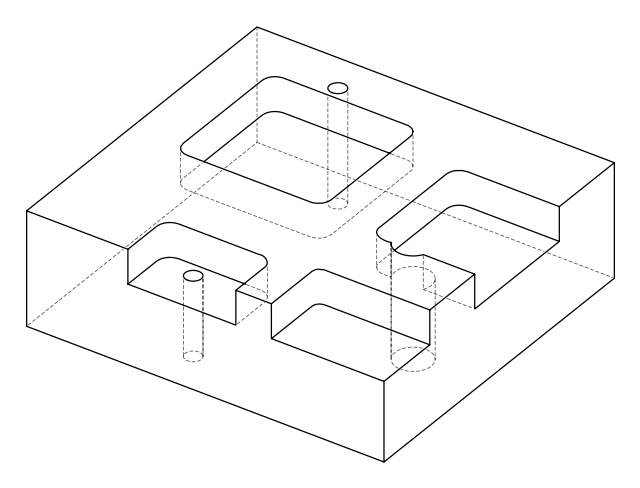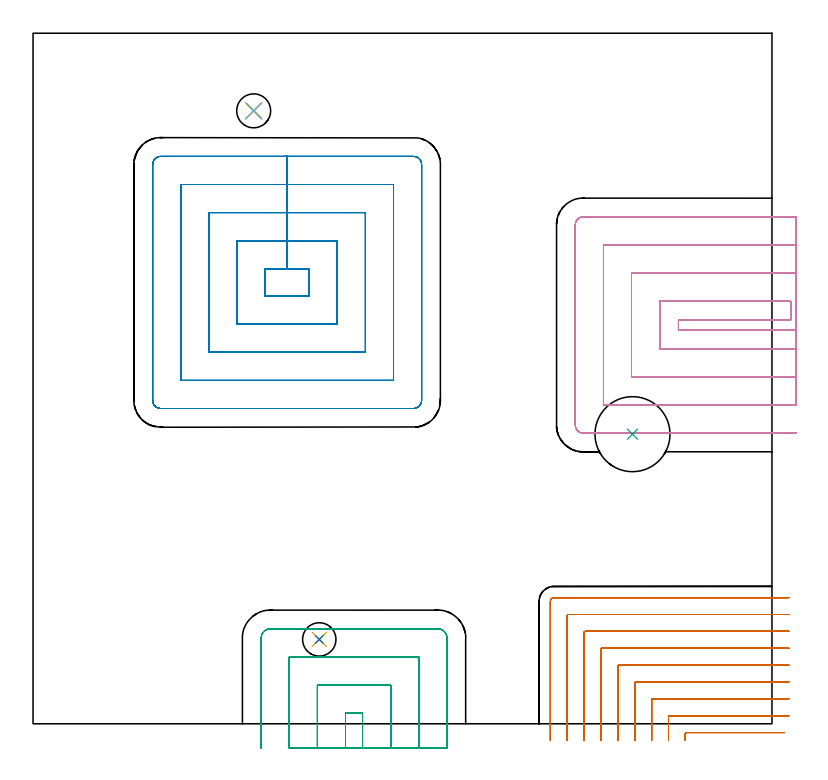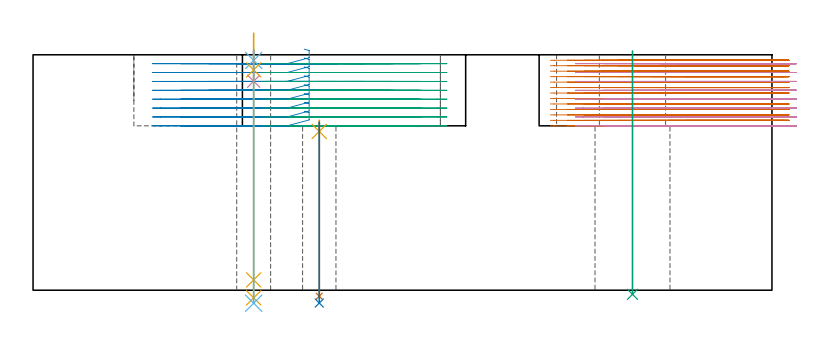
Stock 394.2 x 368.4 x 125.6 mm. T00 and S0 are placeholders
(PLAN: 12 operations, 8 tool changes, 104 min)
(1 MILL_CORNER_NOTCH_RECTANGULAR | CORNER_NOTCH_RECTANGULAR | NXT0201_011 | Follow Part, ap 3, ae 75% | 33.92 min | 344534 mm3)
(2 MILL_RECTANGULAR_POCKET | POCKET_RECTANGULAR_STRAIGHT | UGT0201_094 | Follow Part, ap 5, ae 75% | 27.15 min | 950818 mm3)
(3 MILL_SLOT | SLOT_PARTIAL_RECTANGULAR | UGT0201_094 | Follow Part, ap 5, ae 75% | 14.28 min | 269971 mm3)
(4 MILL_SLOT_1 | SLOT_PARTIAL_RECTANGULAR_1 | UGT0201_094 | Follow Part, ap 5, ae 75% | 25.99 min | 586036 mm3)
(5 SPOT_DRILL | STEP1HOLE | NXT0321_9005460120000 | 0.06 min | 163 mm3)
(6 SPOT_DRILL_1 | STEP1HOLE_2 | NXT0321_9005460120000 | 0.05 min | 200 mm3)
(7 DRILL_THROUGH_HOLE_INTO_CENTER | STEP1HOLE | NXT0301_065 | 0.38 min | 5878 mm3)
(8 DRILL_TO_ENLARGE_THROUGH_HOLE | STEP1HOLE | UGT0301_248 | 0.4 min | 15730 mm3)
(9 INDEXABLE_INSERT_DRILL_THROUGH_HOLE_FROM_SOLID | STEP1HOLE_1 | NXT0302_035 | 0.52 min | 120241 mm3)
(10 DRILL_BLIND_HOLE_INTO_CENTER | STEP1HOLE_2 | NXT0301_065 | 0.07 min | 786 mm3)
(11 GUN_DRILL_THROUGH_HOLE | STEP1HOLE_2 | UGT0307_008 | 0.68 min | 10943 mm3)
(12 DRILL_TO_ENLARGE_THROUGH_HOLE_1 | STEP1HOLE_2 | UGT0301_250 | 0.54 min | 20362 mm3)
(TOOL NXT0201_011 | ENDMILL 12mm [2P460-1200-NA 1630] | D12 FL38 Z6)
(TOOL UGT0201_094 | End mill 20 mm | D20 FL38 Z4)
(TOOL NXT0321_9005460120000 | NC Spot Drill, 142deg, 12mm, Carbide, Uncoated | D12 PA142 FL30 Z2)
(TOOL NXT0301_065 | Carbide Drill 9.4mm [860.1-0940-075A1-MM 2214] | D9.4 PA140 FL98 Z2)
(TOOL UGT0301_248 | Twist Drill 17.8 mm | D17.8 PA118 FL130 Z2)
(TOOL NXT0302_035 | Index. Insert Drill 40mm [880-D4000L40-05] | D40 PA176 FL200 Z2)
(TOOL UGT0307_008 | Gun Drill 11 mm | D11 PA130 FL24 Z1)
(TOOL UGT0301_250 | Twist Drill 18.1 mm | D18.1 PA118 FL135 Z2)
(OP 1 MILL_CORNER_NOTCH_RECTANGULAR)
G17 G21 G94 G90
T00 M6
G54
G17 G0 G90 X400.93 Y-4.7 S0 M3
G43 Z135.6 H1
Z122.685
G94 G1 X397.93 F250.
X348.594 F500.
G3 X348. Y-5.294 R0.6
G1 Y-6.
Y-9. F250.
G0 Z135.6
X403.2 Y4.3
Z122.685
G1 X400.2
X339.595 F500.
G3 X339. Y3.705 R0.6
G1 Y-6.
Y-9. F250.
G0 Z135.6
X403.2 Y13.3
Z122.685
G1 X400.2
X330.595 F500.
G3 X330. Y12.705 R0.6
G1 Y-6.
Y-9. F250.
G0 Z135.6
X403.2 Y22.3
Z122.685
G1 X400.2
X321.595 F500.
G3 X321. Y21.705 R0.6
G1 Y-6.
Y-9. F250.
G0 Z135.6
X403.2 Y31.3
Z122.685
G1 X400.2
X312.596 F500.
G3 X312. Y30.704 R0.6
G1 Y-6.
Y-9. F250.
G0 Z135.6
X403.2 Y40.3
Z122.685
G1 X400.2
X303.596 F500.
G3 X303. Y39.704 R0.6
G1 Y-6.
Y-9. F250.
G0 Z135.6
X403.2 Y49.3
Z122.685
G1 X400.2
X294.596 F500.
G3 X294. Y48.704 R0.6
G1 Y-6.
Y-9. F250.
G0 Z135.6
X403.2 Y58.3
Z122.685
G1 X400.2
X285.596 F500.
G3 X285. Y57.704 R0.6
G1 Y-6.
Y-9. F250.
G0 Z135.6
X403.2 Y67.3
Z122.685
G1 X400.2
X278. F500.
G3 X276. Y65.3 R2.
G1 Y-6.
Y-9. F250.
G0 Z135.6
X400.93 Y-4.7
Z119.769
G1 X397.93
X348.594 F500.
G3 X348. Y-5.294 R0.6
G1 Y-6.
Y-9. F250.
G0 Z135.6
X403.2 Y4.3
Z119.769
G1 X400.2
X339.595 F500.
G3 X339. Y3.705 R0.6
G1 Y-6.
Y-9. F250.
G0 Z135.6
X403.2 Y13.3
Z119.769
G1 X400.2
X330.595 F500.
G3 X330. Y12.705 R0.6
G1 Y-6.
Y-9. F250.
G0 Z135.6
X403.2 Y22.3
Z119.769
G1 X400.2
X321.595 F500.
G3 X321. Y21.705 R0.6
G1 Y-6.
Y-9. F250.
G0 Z135.6
X403.2 Y31.3
Z119.769
G1 X400.2
X312.596 F500.
G3 X312. Y30.704 R0.6
G1 Y-6.
Y-9. F250.
G0 Z135.6
X403.2 Y40.3
Z119.769
G1 X400.2
X303.596 F500.
G3 X303. Y39.704 R0.6
G1 Y-6.
Y-9. F250.
G0 Z135.6
X403.2 Y49.3
Z119.769
G1 X400.2
X294.596 F500.
G3 X294. Y48.704 R0.6
G1 Y-6.
Y-9. F250.
G0 Z135.6
X403.2 Y58.3
Z119.769
G1 X400.2
X285.596 F500.
G3 X285. Y57.704 R0.6
G1 Y-6.
Y-9. F250.
G0 Z135.6
X403.2 Y67.3
Z119.769
G1 X400.2
X278. F500.
G3 X276. Y65.3 R2.
G1 Y-6.
Y-9. F250.
G0 Z135.6
X400.93 Y-4.7
Z116.854
G1 X397.93
X348.594 F500.
G3 X348. Y-5.294 R0.6
G1 Y-6.
Y-9. F250.
G0 Z135.6
X403.2 Y4.3
Z116.854
G1 X400.2
X339.595 F500.
G3 X339. Y3.705 R0.6
G1 Y-6.
Y-9. F250.
G0 Z135.6
X403.2 Y13.3
Z116.854
G1 X400.2
X330.595 F500.
G3 X330. Y12.705 R0.6
G1 Y-6.
Y-9. F250.
G0 Z135.6
X403.2 Y22.3
Z116.854
G1 X400.2
X321.595 F500.
G3 X321. Y21.705 R0.6
G1 Y-6.
Y-9. F250.
G0 Z135.6
X403.2 Y31.3
Z116.854
G1 X400.2
X312.596 F500.
G3 X312. Y30.704 R0.6
G1 Y-6.
Y-9. F250.
G0 Z135.6
X403.2 Y40.3
Z116.854
G1 X400.2
X303.596 F500.
G3 X303. Y39.704 R0.6
G1 Y-6.
Y-9. F250.
G0 Z135.6
X403.2 Y49.3
Z116.854
G1 X400.2
X294.596 F500.
G3 X294. Y48.704 R0.6
G1 Y-6.
Y-9. F250.
G0 Z135.6
X403.2 Y58.3
Z116.854
G1 X400.2
X285.596 F500.
G3 X285. Y57.704 R0.6
G1 Y-6.
Y-9. F250.
G0 Z135.6
X403.2 Y67.3
Z116.854
G1 X400.2
X278. F500.
G3 X276. Y65.3 R2.
G1 Y-6.
Y-9. F250.
G0 Z135.6
X400.93 Y-4.7
Z113.938
G1 X397.93
X348.594 F500.
G3 X348. Y-5.294 R0.6
G1 Y-6.
Y-9. F250.
G0 Z135.6
X403.2 Y4.3
Z113.938
G1 X400.2
X339.595 F500.
G3 X339. Y3.705 R0.6
G1 Y-6.
Y-9. F250.
G0 Z135.6
X403.2 Y13.3
Z113.938
G1 X400.2
X330.595 F500.
G3 X330. Y12.705 R0.6
G1 Y-6.
Y-9. F250.
G0 Z135.6
X403.2 Y22.3
Z113.938
G1 X400.2
X321.595 F500.
G3 X321. Y21.705 R0.6
G1 Y-6.
Y-9. F250.
G0 Z135.6
X403.2 Y31.3
Z113.938
G1 X400.2
X312.596 F500.
G3 X312. Y30.704 R0.6
G1 Y-6.
Y-9. F250.
G0 Z135.6
X403.2 Y40.3
Z113.938
G1 X400.2
X303.596 F500.
G3 X303. Y39.704 R0.6
G1 Y-6.
Y-9. F250.
G0 Z135.6
X403.2 Y49.3
Z113.938
G1 X400.2
X294.596 F500.
G3 X294. Y48.704 R0.6
G1 Y-6.
Y-9. F250.
G0 Z135.6
X403.2 Y58.3
Z113.938
G1 X400.2
X285.596 F500.
G3 X285. Y57.704 R0.6
G1 Y-6.
Y-9. F250.
G0 Z135.6
X403.2 Y67.3
Z113.938
G1 X400.2
X278. F500.
G3 X276. Y65.3 R2.
G1 Y-6.
Y-9. F250.
G0 Z135.6
X400.93 Y-4.7
Z111.023
G1 X397.93
X348.594 F500.
G3 X348. Y-5.294 R0.6
G1 Y-6.
Y-9. F250.
G0 Z135.6
X403.2 Y4.3
Z111.023
G1 X400.2
X339.595 F500.
G3 X339. Y3.705 R0.6
G1 Y-6.
Y-9. F250.
G0 Z135.6
X403.2 Y13.3
Z111.023
G1 X400.2
X330.595 F500.
G3 X330. Y12.705 R0.6
G1 Y-6.
Y-9. F250.
G0 Z135.6
X403.2 Y22.3
Z111.023
G1 X400.2
X321.595 F500.
G3 X321. Y21.705 R0.6
G1 Y-6.
Y-9. F250.
G0 Z135.6
X403.2 Y31.3
Z111.023
G1 X400.2
X312.596 F500.
G3 X312. Y30.704 R0.6
G1 Y-6.
Y-9. F250.
G0 Z135.6
X403.2 Y40.3
Z111.023
G1 X400.2
X303.596 F500.
G3 X303. Y39.704 R0.6
G1 Y-6.
Y-9. F250.
G0 Z135.6
X403.2 Y49.3
Z111.023
G1 X400.2
X294.596 F500.
G3 X294. Y48.704 R0.6
G1 Y-6.
Y-9. F250.
G0 Z135.6
X403.2 Y58.3
Z111.023
G1 X400.2
X285.596 F500.
G3 X285. Y57.704 R0.6
G1 Y-6.
Y-9. F250.
G0 Z135.6
X403.2 Y67.3
Z111.023
G1 X400.2
X278. F500.
G3 X276. Y65.3 R2.
G1 Y-6.
Y-9. F250.
G0 Z135.6
X400.93 Y-4.7
Z108.108
G1 X397.93
X348.594 F500.
G3 X348. Y-5.294 R0.6
G1 Y-6.
Y-9. F250.
G0 Z135.6
X403.2 Y4.3
Z108.108
G1 X400.2
X339.595 F500.
G3 X339. Y3.705 R0.6
G1 Y-6.
Y-9. F250.
G0 Z135.6
X403.2 Y13.3
Z108.108
G1 X400.2
X330.595 F500.
G3 X330. Y12.705 R0.6
G1 Y-6.
Y-9. F250.
G0 Z135.6
X403.2 Y22.3
Z108.108
G1 X400.2
X321.595 F500.
G3 X321. Y21.705 R0.6
G1 Y-6.
Y-9. F250.
G0 Z135.6
X403.2 Y31.3
Z108.108
G1 X400.2
X312.596 F500.
G3 X312. Y30.704 R0.6
G1 Y-6.
Y-9. F250.
G0 Z135.6
X403.2 Y40.3
Z108.108
G1 X400.2
X303.596 F500.
G3 X303. Y39.704 R0.6
G1 Y-6.
Y-9. F250.
G0 Z135.6
X403.2 Y49.3
Z108.108
G1 X400.2
X294.596 F500.
G3 X294. Y48.704 R0.6
G1 Y-6.
Y-9. F250.
G0 Z135.6
X403.2 Y58.3
Z108.108
G1 X400.2
X285.596 F500.
G3 X285. Y57.704 R0.6
G1 Y-6.
Y-9. F250.
G0 Z135.6
X403.2 Y67.3
Z108.108
G1 X400.2
X278. F500.
G3 X276. Y65.3 R2.
G1 Y-6.
Y-9. F250.
G0 Z135.6
X400.93 Y-4.7
Z105.192
G1 X397.93
X348.594 F500.
G3 X348. Y-5.294 R0.6
G1 Y-6.
Y-9. F250.
G0 Z135.6
X403.2 Y4.3
Z105.192
G1 X400.2
X339.595 F500.
G3 X339. Y3.705 R0.6
G1 Y-6.
Y-9. F250.
G0 Z135.6
X403.2 Y13.3
Z105.192
G1 X400.2
X330.595 F500.
G3 X330. Y12.705 R0.6
G1 Y-6.
Y-9. F250.
G0 Z135.6
X403.2 Y22.3
Z105.192
G1 X400.2
X321.595 F500.
G3 X321. Y21.705 R0.6
G1 Y-6.
Y-9. F250.
G0 Z135.6
X403.2 Y31.3
Z105.192
G1 X400.2
X312.596 F500.
G3 X312. Y30.704 R0.6
G1 Y-6.
Y-9. F250.
G0 Z135.6
X403.2 Y40.3
Z105.192
G1 X400.2
X303.596 F500.
G3 X303. Y39.704 R0.6
G1 Y-6.
Y-9. F250.
G0 Z135.6
X403.2 Y49.3
Z105.192
G1 X400.2
X294.596 F500.
G3 X294. Y48.704 R0.6
G1 Y-6.
Y-9. F250.
G0 Z135.6
X403.2 Y58.3
Z105.192
G1 X400.2
X285.596 F500.
G3 X285. Y57.704 R0.6
G1 Y-6.
Y-9. F250.
G0 Z135.6
X403.2 Y67.3
Z105.192
G1 X400.2
X278. F500.
G3 X276. Y65.3 R2.
G1 Y-6.
Y-9. F250.
G0 Z135.6
X400.93 Y-4.7
Z102.277
G1 X397.93
X348.594 F500.
G3 X348. Y-5.294 R0.6
G1 Y-6.
Y-9. F250.
G0 Z135.6
X403.2 Y4.3
Z102.277
G1 X400.2
X339.595 F500.
G3 X339. Y3.705 R0.6
G1 Y-6.
Y-9. F250.
G0 Z135.6
X403.2 Y13.3
Z102.277
G1 X400.2
X330.595 F500.
G3 X330. Y12.705 R0.6
G1 Y-6.
Y-9. F250.
G0 Z135.6
X403.2 Y22.3
Z102.277
G1 X400.2
X321.595 F500.
G3 X321. Y21.705 R0.6
G1 Y-6.
Y-9. F250.
G0 Z135.6
X403.2 Y31.3
Z102.277
G1 X400.2
X312.596 F500.
G3 X312. Y30.704 R0.6
G1 Y-6.
Y-9. F250.
G0 Z135.6
X403.2 Y40.3
Z102.277
G1 X400.2
X303.596 F500.
G3 X303. Y39.704 R0.6
G1 Y-6.
Y-9. F250.
G0 Z135.6
X403.2 Y49.3
Z102.277
G1 X400.2
X294.596 F500.
G3 X294. Y48.704 R0.6
G1 Y-6.
Y-9. F250.
G0 Z135.6
X403.2 Y58.3
Z102.277
G1 X400.2
X285.596 F500.
G3 X285. Y57.704 R0.6
G1 Y-6.
Y-9. F250.
G0 Z135.6
X403.2 Y67.3
Z102.277
G1 X400.2
X278. F500.
G3 X276. Y65.3 R2.
G1 Y-6.
Y-9. F250.
G0 Z135.6
X400.93 Y-4.7
Z99.362
G1 X397.93
X348.594 F500.
G3 X348. Y-5.294 R0.6
G1 Y-6.
Y-9. F250.
G0 Z135.6
X403.2 Y4.3
Z99.362
G1 X400.2
X339.595 F500.
G3 X339. Y3.705 R0.6
G1 Y-6.
Y-9. F250.
G0 Z135.6
X403.2 Y13.3
Z99.362
G1 X400.2
X330.595 F500.
G3 X330. Y12.705 R0.6
G1 Y-6.
Y-9. F250.
G0 Z135.6
X403.2 Y22.3
Z99.362
G1 X400.2
X321.595 F500.
G3 X321. Y21.705 R0.6
G1 Y-6.
Y-9. F250.
G0 Z135.6
X403.2 Y31.3
Z99.362
G1 X400.2
X312.596 F500.
G3 X312. Y30.704 R0.6
G1 Y-6.
Y-9. F250.
G0 Z135.6
X403.2 Y40.3
Z99.362
G1 X400.2
X303.596 F500.
G3 X303. Y39.704 R0.6
G1 Y-6.
Y-9. F250.
G0 Z135.6
X403.2 Y49.3
Z99.362
G1 X400.2
X294.596 F500.
G3 X294. Y48.704 R0.6
G1 Y-6.
Y-9. F250.
G0 Z135.6
X403.2 Y58.3
Z99.362
G1 X400.2
X285.596 F500.
G3 X285. Y57.704 R0.6
G1 Y-6.
Y-9. F250.
G0 Z135.6
X403.2 Y67.3
Z99.362
G1 X400.2
X278. F500.
G3 X276. Y65.3 R2.
G1 Y-6.
Y-9. F250.
G0 Z135.6
X400.93 Y-4.7
Z96.446
G1 X397.93
X348.594 F500.
G3 X348. Y-5.294 R0.6
G1 Y-6.
Y-9. F250.
G0 Z135.6
X403.2 Y4.3
Z96.446
G1 X400.2
X339.595 F500.
G3 X339. Y3.705 R0.6
G1 Y-6.
Y-9. F250.
G0 Z135.6
X403.2 Y13.3
Z96.446
G1 X400.2
X330.595 F500.
G3 X330. Y12.705 R0.6
G1 Y-6.
Y-9. F250.
G0 Z135.6
X403.2 Y22.3
Z96.446
G1 X400.2
X321.595 F500.
G3 X321. Y21.705 R0.6
G1 Y-6.
Y-9. F250.
G0 Z135.6
X403.2 Y31.3
Z96.446
G1 X400.2
X312.596 F500.
G3 X312. Y30.704 R0.6
G1 Y-6.
Y-9. F250.
G0 Z135.6
X403.2 Y40.3
Z96.446
G1 X400.2
X303.596 F500.
G3 X303. Y39.704 R0.6
G1 Y-6.
Y-9. F250.
G0 Z135.6
X403.2 Y49.3
Z96.446
G1 X400.2
X294.596 F500.
G3 X294. Y48.704 R0.6
G1 Y-6.
Y-9. F250.
G0 Z135.6
X403.2 Y58.3
Z96.446
G1 X400.2
X285.596 F500.
G3 X285. Y57.704 R0.6
G1 Y-6.
Y-9. F250.
G0 Z135.6
X403.2 Y67.3
Z96.446
G1 X400.2
X278. F500.
G3 X276. Y65.3 R2.
G1 Y-6.
Y-9. F250.
G0 Z135.6
X400.93 Y-4.7
Z93.531
G1 X397.93
X348.594 F500.
G3 X348. Y-5.294 R0.6
G1 Y-6.
Y-9. F250.
G0 Z135.6
X403.2 Y4.3
Z93.531
G1 X400.2
X339.595 F500.
G3 X339. Y3.705 R0.6
G1 Y-6.
Y-9. F250.
G0 Z135.6
X403.2 Y13.3
Z93.531
G1 X400.2
X330.595 F500.
G3 X330. Y12.705 R0.6
G1 Y-6.
Y-9. F250.
G0 Z135.6
X403.2 Y22.3
Z93.531
G1 X400.2
X321.595 F500.
G3 X321. Y21.705 R0.6
G1 Y-6.
Y-9. F250.
G0 Z135.6
X403.2 Y31.3
Z93.531
G1 X400.2
X312.596 F500.
G3 X312. Y30.704 R0.6
G1 Y-6.
Y-9. F250.
G0 Z135.6
X403.2 Y40.3
Z93.531
G1 X400.2
X303.596 F500.
G3 X303. Y39.704 R0.6
G1 Y-6.
Y-9. F250.
G0 Z135.6
X403.2 Y49.3
Z93.531
G1 X400.2
X294.596 F500.
G3 X294. Y48.704 R0.6
G1 Y-6.
Y-9. F250.
G0 Z135.6
X403.2 Y58.3
Z93.531
G1 X400.2
X285.596 F500.
G3 X285. Y57.704 R0.6
G1 Y-6.
Y-9. F250.
G0 Z135.6
X403.2 Y67.3
Z93.531
G1 X400.2
X278. F500.
G3 X276. Y65.3 R2.
G1 Y-6.
Y-9. F250.
G0 Z135.6
X400.93 Y-4.7
Z90.615
G1 X397.93
X348.594 F500.
G3 X348. Y-5.294 R0.6
G1 Y-6.
Y-9. F250.
G0 Z135.6
X403.2 Y4.3
Z90.615
G1 X400.2
X339.595 F500.
G3 X339. Y3.705 R0.6
G1 Y-6.
Y-9. F250.
G0 Z135.6
X403.2 Y13.3
Z90.615
G1 X400.2
X330.595 F500.
G3 X330. Y12.705 R0.6
G1 Y-6.
Y-9. F250.
G0 Z135.6
X403.2 Y22.3
Z90.615
G1 X400.2
X321.595 F500.
G3 X321. Y21.705 R0.6
G1 Y-6.
Y-9. F250.
G0 Z135.6
X403.2 Y31.3
Z90.615
G1 X400.2
X312.596 F500.
G3 X312. Y30.704 R0.6
G1 Y-6.
Y-9. F250.
G0 Z135.6
X403.2 Y40.3
Z90.615
G1 X400.2
X303.596 F500.
G3 X303. Y39.704 R0.6
G1 Y-6.
Y-9. F250.
G0 Z135.6
X403.2 Y49.3
Z90.615
G1 X400.2
X294.596 F500.
G3 X294. Y48.704 R0.6
G1 Y-6.
Y-9. F250.
G0 Z135.6
X403.2 Y58.3
Z90.615
G1 X400.2
X285.596 F500.
G3 X285. Y57.704 R0.6
G1 Y-6.
Y-9. F250.
G0 Z135.6
X403.2 Y67.3
Z90.615
G1 X400.2
X278. F500.
G3 X276. Y65.3 R2.
G1 Y-6.
Y-9. F250.
G0 Z135.6
X400.93 Y-4.7
Z87.7
G1 X397.93
X348.594 F500.
G3 X348. Y-5.294 R0.6
G1 Y-6.
Y-9. F250.
G0 Z135.6
X403.2 Y4.3
Z87.7
G1 X400.2
X339.595 F500.
G3 X339. Y3.705 R0.6
G1 Y-6.
Y-9. F250.
G0 Z135.6
X403.2 Y13.3
Z87.7
G1 X400.2
X330.595 F500.
G3 X330. Y12.705 R0.6
G1 Y-6.
Y-9. F250.
G0 Z135.6
X403.2 Y22.3
Z87.7
G1 X400.2
X321.595 F500.
G3 X321. Y21.705 R0.6
G1 Y-6.
Y-9. F250.
G0 Z135.6
X403.2 Y31.3
Z87.7
G1 X400.2
X312.596 F500.
G3 X312. Y30.704 R0.6
G1 Y-6.
Y-9. F250.
G0 Z135.6
X403.2 Y40.3
Z87.7
G1 X400.2
X303.596 F500.
G3 X303. Y39.704 R0.6
G1 Y-6.
Y-9. F250.
G0 Z135.6
X403.2 Y49.3
Z87.7
G1 X400.2
X294.596 F500.
G3 X294. Y48.704 R0.6
G1 Y-6.
Y-9. F250.
G0 Z135.6
X403.2 Y58.3
Z87.7
G1 X400.2
X285.596 F500.
G3 X285. Y57.704 R0.6
G1 Y-6.
Y-9. F250.
G0 Z135.6
X403.2 Y67.3
Z87.7
G1 X400.2
X278. F500.
G3 X276. Y65.3 R2.
G1 Y-6.
Y-9. F250.
G0 Z135.6
M5
M2
(OP 2 MILL_RECTANGULAR_POCKET)
G17 G21 G94 G90
T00 M6
G54
G17 G0 G90 X144.673 Y228.2 S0 M3
G43 Z135.6 H0
Z128.6
G94 G1 X147.3 Z127.896 F250.
Y242.7 Z124.011
X135.55 Z120.862
X123.8 F500.
Y228.2
X147.3
Y242.7
X135.55
Y257.7
X108.8
Y213.2
X162.3
Y257.7
X135.55
Y272.7
X93.8
Y198.2
X177.3
Y272.7
X135.55
Y287.7
X78.8
Y183.2
X192.3
Y287.7
X135.55
Y302.7
X68.1
G3 X63.8 Y298.4 R4.3
G1 Y172.5
G3 X68.1 Y168.2 R4.3
G1 X203.
G3 X207.3 Y172.5 R4.3
G1 Y298.4
G3 X203. Y302.7 R4.3
G1 X135.55
X134.55
G0 X144.673 Y228.2 Z123.862
G1 X147.3 Z123.159 F250.
Y242.7 Z119.273
X135.55 Z116.125
X123.8 F500.
Y228.2
X147.3
Y242.7
X135.55
Y257.7
X108.8
Y213.2
X162.3
Y257.7
X135.55
Y272.7
X93.8
Y198.2
X177.3
Y272.7
X135.55
Y287.7
X78.8
Y183.2
X192.3
Y287.7
X135.55
Y302.7
X68.1
G3 X63.8 Y298.4 R4.3
G1 Y172.5
G3 X68.1 Y168.2 R4.3
G1 X203.
G3 X207.3 Y172.5 R4.3
G1 Y298.4
G3 X203. Y302.7 R4.3
G1 X135.55
X134.55
G0 X144.673 Y228.2 Z119.125
G1 X147.3 Z118.421 F250.
Y242.7 Z114.536
X135.55 Z111.387
X123.8 F500.
Y228.2
X147.3
Y242.7
X135.55
Y257.7
X108.8
Y213.2
X162.3
Y257.7
X135.55
Y272.7
X93.8
Y198.2
X177.3
Y272.7
X135.55
Y287.7
X78.8
Y183.2
X192.3
Y287.7
X135.55
Y302.7
X68.1
G3 X63.8 Y298.4 R4.3
G1 Y172.5
G3 X68.1 Y168.2 R4.3
G1 X203.
G3 X207.3 Y172.5 R4.3
G1 Y298.4
G3 X203. Y302.7 R4.3
G1 X135.55
X134.55
G0 X144.673 Y228.2 Z114.387
G1 X147.3 Z113.684 F250.
Y242.7 Z109.798
X135.55 Z106.65
X123.8 F500.
Y228.2
X147.3
Y242.7
X135.55
Y257.7
X108.8
Y213.2
X162.3
Y257.7
X135.55
Y272.7
X93.8
Y198.2
X177.3
Y272.7
X135.55
Y287.7
X78.8
Y183.2
X192.3
Y287.7
X135.55
Y302.7
X68.1
G3 X63.8 Y298.4 R4.3
G1 Y172.5
G3 X68.1 Y168.2 R4.3
G1 X203.
G3 X207.3 Y172.5 R4.3
G1 Y298.4
G3 X203. Y302.7 R4.3
G1 X135.55
X134.55
G0 X144.673 Y228.2 Z109.65
G1 X147.3 Z108.946 F250.
Y242.7 Z105.061
X135.55 Z101.912
X123.8 F500.
Y228.2
X147.3
Y242.7
X135.55
Y257.7
X108.8
Y213.2
X162.3
Y257.7
X135.55
Y272.7
X93.8
Y198.2
X177.3
Y272.7
X135.55
Y287.7
X78.8
Y183.2
X192.3
Y287.7
X135.55
Y302.7
X68.1
G3 X63.8 Y298.4 R4.3
G1 Y172.5
G3 X68.1 Y168.2 R4.3
G1 X203.
G3 X207.3 Y172.5 R4.3
G1 Y298.4
G3 X203. Y302.7 R4.3
G1 X135.55
X134.55
G0 X144.673 Y228.2 Z104.912
G1 X147.3 Z104.209 F250.
Y242.7 Z100.323
X135.55 Z97.175
X123.8 F500.
Y228.2
X147.3
Y242.7
X135.55
Y257.7
X108.8
Y213.2
X162.3
Y257.7
X135.55
Y272.7
X93.8
Y198.2
X177.3
Y272.7
X135.55
Y287.7
X78.8
Y183.2
X192.3
Y287.7
X135.55
Y302.7
X68.1
G3 X63.8 Y298.4 R4.3
G1 Y172.5
G3 X68.1 Y168.2 R4.3
G1 X203.
G3 X207.3 Y172.5 R4.3
G1 Y298.4
G3 X203. Y302.7 R4.3
G1 X135.55
X134.55
G0 X144.673 Y228.2 Z100.175
G1 X147.3 Z99.471 F250.
Y242.7 Z95.586
X135.55 Z92.437
X123.8 F500.
Y228.2
X147.3
Y242.7
X135.55
Y257.7
X108.8
Y213.2
X162.3
Y257.7
X135.55
Y272.7
X93.8
Y198.2
X177.3
Y272.7
X135.55
Y287.7
X78.8
Y183.2
X192.3
Y287.7
X135.55
Y302.7
X68.1
G3 X63.8 Y298.4 R4.3
G1 Y172.5
G3 X68.1 Y168.2 R4.3
G1 X203.
G3 X207.3 Y172.5 R4.3
G1 Y298.4
G3 X203. Y302.7 R4.3
G1 X135.55
X134.55
G0 X144.673 Y228.2 Z95.437
G1 X147.3 Z94.734 F250.
Y242.7 Z90.848
X135.55 Z87.7
X123.8 F500.
Y228.2
X147.3
Y242.7
X135.55
Y257.7
X108.8
Y213.2
X162.3
Y257.7
X135.55
Y272.7
X93.8
Y198.2
X177.3
Y272.7
X135.55
Y287.7
X78.8
Y183.2
X192.3
Y287.7
X135.55
Y302.7
X68.1
G3 X63.8 Y298.4 R4.3
G1 Y172.5
G3 X68.1 Y168.2 R4.3
G1 X203.
G3 X207.3 Y172.5 R4.3
G1 Y298.4
G3 X203. Y302.7 R4.3
G1 X135.55
X134.55
G0 Z135.6
M5
M2
(OP 3 MILL_SLOT)
G17 G21 G94 G90
T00 M6
G54
G17 G0 G90 X175.8 Y-13. S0 M3
G43 Z135.6 H0
Z120.862
G94 G1 Y-10. F250.
Y5.6 F500.
X166.7
Y-10.
Y-13. F250.
X190.8
Y-10.
Y20.6 F500.
X151.7
Y-10.
Y-13. F250.
X205.8
Y-10.
Y35.6 F500.
X136.7
Y-10.
Y-13. F250.
X220.8
Y-10.
Y45.8 F500.
G3 X216. Y50.6 R4.8
G1 X126.5
G3 X121.7 Y45.8 R4.8
G1 Y-10.
Y-13. F250.
G0 X175.8 Z116.125
G1 Y-10.
Y5.6 F500.
X166.7
Y-10.
Y-13. F250.
X190.8
Y-10.
Y20.6 F500.
X151.7
Y-10.
Y-13. F250.
X205.8
Y-10.
Y35.6 F500.
X136.7
Y-10.
Y-13. F250.
X220.8
Y-10.
Y45.8 F500.
G3 X216. Y50.6 R4.8
G1 X126.5
G3 X121.7 Y45.8 R4.8
G1 Y-10.
Y-13. F250.
G0 X175.8 Z111.387
G1 Y-10.
Y5.6 F500.
X166.7
Y-10.
Y-13. F250.
X190.8
Y-10.
Y20.6 F500.
X151.7
Y-10.
Y-13. F250.
X205.8
Y-10.
Y35.6 F500.
X136.7
Y-10.
Y-13. F250.
X220.8
Y-10.
Y45.8 F500.
G3 X216. Y50.6 R4.8
G1 X126.5
G3 X121.7 Y45.8 R4.8
G1 Y-10.
Y-13. F250.
G0 X175.8 Z106.65
G1 Y-10.
Y5.6 F500.
X166.7
Y-10.
Y-13. F250.
X190.8
Y-10.
Y20.6 F500.
X151.7
Y-10.
Y-13. F250.
X205.8
Y-10.
Y35.6 F500.
X136.7
Y-10.
Y-13. F250.
X220.8
Y-10.
Y45.8 F500.
G3 X216. Y50.6 R4.8
G1 X126.5
G3 X121.7 Y45.8 R4.8
G1 Y-10.
Y-13. F250.
G0 X175.8 Z101.912
G1 Y-10.
Y5.6 F500.
X166.7
Y-10.
Y-13. F250.
X190.8
Y-10.
Y20.6 F500.
X151.7
Y-10.
Y-13. F250.
X205.8
Y-10.
Y35.6 F500.
X136.7
Y-10.
Y-13. F250.
X220.8
Y-10.
Y45.8 F500.
G3 X216. Y50.6 R4.8
G1 X126.5
G3 X121.7 Y45.8 R4.8
G1 Y-10.
Y-13. F250.
G0 X175.8 Z97.175
G1 Y-10.
Y5.6 F500.
X166.7
Y-10.
Y-13. F250.
X190.8
Y-10.
Y20.6 F500.
X151.7
Y-10.
Y-13. F250.
X205.8
Y-10.
Y35.6 F500.
X136.7
Y-10.
Y-13. F250.
X220.8
Y-10.
Y45.8 F500.
G3 X216. Y50.6 R4.8
G1 X126.5
G3 X121.7 Y45.8 R4.8
G1 Y-10.
Y-13. F250.
G0 X175.8 Z92.437
G1 Y-10.
Y5.6 F500.
X166.7
Y-10.
Y-13. F250.
X190.8
Y-10.
Y20.6 F500.
X151.7
Y-10.
Y-13. F250.
X205.8
Y-10.
Y35.6 F500.
X136.7
Y-10.
Y-13. F250.
X220.8
Y-10.
Y45.8 F500.
G3 X216. Y50.6 R4.8
G1 X126.5
G3 X121.7 Y45.8 R4.8
G1 Y-10.
Y-13. F250.
G0 X175.8 Z87.7
G1 Y-10.
Y5.6 F500.
X166.7
Y-10.
Y-13. F250.
X190.8
Y-10.
Y20.6 F500.
X151.7
Y-10.
Y-13. F250.
X205.8
Y-10.
Y35.6 F500.
X136.7
Y-10.
Y-13. F250.
X220.8
Y-10.
Y45.8 F500.
G3 X216. Y50.6 R4.8
G1 X126.5
G3 X121.7 Y45.8 R4.8
G1 Y-10.
Y-13. F250.
G0 Z135.6
M5
M2
(OP 4 MILL_SLOT_1)
G17 G21 G94 G90
T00 M6
G54
G17 G0 G90 X407.2 Y210.1 S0 M3
G43 Z135.6 H0
Z120.862
G94 G1 X404.2 F250.
X344.3 F500.
Y215.4
X404.2
Y225.4
X334.3
Y200.1
X404.2
X407.2 F250.
Y240.4
X404.2
X319.3 F500.
Y185.1
X404.2
X407.2 F250.
Y255.4
X404.2
X304.3 F500.
Y170.1
X404.2
X407.2 F250.
Y270.4
X404.2
X293.4 F500.
G3 X289.3 Y266.3 R4.1
G1 Y159.2
G3 X293.4 Y155.1 R4.1
G1 X404.2
X407.2 F250.
G0 Y210.1 Z116.125
G1 X404.2
X344.3 F500.
Y215.4
X404.2
Y225.4
X334.3
Y200.1
X404.2
X407.2 F250.
Y240.4
X404.2
X319.3 F500.
Y185.1
X404.2
X407.2 F250.
Y255.4
X404.2
X304.3 F500.
Y170.1
X404.2
X407.2 F250.
Y270.4
X404.2
X293.4 F500.
G3 X289.3 Y266.3 R4.1
G1 Y159.2
G3 X293.4 Y155.1 R4.1
G1 X404.2
X407.2 F250.
G0 Y210.1 Z111.387
G1 X404.2
X344.3 F500.
Y215.4
X404.2
Y225.4
X334.3
Y200.1
X404.2
X407.2 F250.
Y240.4
X404.2
X319.3 F500.
Y185.1
X404.2
X407.2 F250.
Y255.4
X404.2
X304.3 F500.
Y170.1
X404.2
X407.2 F250.
Y270.4
X404.2
X293.4 F500.
G3 X289.3 Y266.3 R4.1
G1 Y159.2
G3 X293.4 Y155.1 R4.1
G1 X404.2
X407.2 F250.
G0 Y210.1 Z106.65
G1 X404.2
X344.3 F500.
Y215.4
X404.2
Y225.4
X334.3
Y200.1
X404.2
X407.2 F250.
Y240.4
X404.2
X319.3 F500.
Y185.1
X404.2
X407.2 F250.
Y255.4
X404.2
X304.3 F500.
Y170.1
X404.2
X407.2 F250.
Y270.4
X404.2
X293.4 F500.
G3 X289.3 Y266.3 R4.1
G1 Y159.2
G3 X293.4 Y155.1 R4.1
G1 X404.2
X407.2 F250.
G0 Y210.1 Z101.912
G1 X404.2
X344.3 F500.
Y215.4
X404.2
Y225.4
X334.3
Y200.1
X404.2
X407.2 F250.
Y240.4
X404.2
X319.3 F500.
Y185.1
X404.2
X407.2 F250.
Y255.4
X404.2
X304.3 F500.
Y170.1
X404.2
X407.2 F250.
Y270.4
X404.2
X293.4 F500.
G3 X289.3 Y266.3 R4.1
G1 Y159.2
G3 X293.4 Y155.1 R4.1
G1 X404.2
X407.2 F250.
G0 Y210.1 Z97.175
G1 X404.2
X344.3 F500.
Y215.4
X404.2
Y225.4
X334.3
Y200.1
X404.2
X407.2 F250.
Y240.4
X404.2
X319.3 F500.
Y185.1
X404.2
X407.2 F250.
Y255.4
X404.2
X304.3 F500.
Y170.1
X404.2
X407.2 F250.
Y270.4
X404.2
X293.4 F500.
G3 X289.3 Y266.3 R4.1
G1 Y159.2
G3 X293.4 Y155.1 R4.1
G1 X404.2
X407.2 F250.
G0 Y210.1 Z92.437
G1 X404.2
X344.3 F500.
Y215.4
X404.2
Y225.4
X334.3
Y200.1
X404.2
X407.2 F250.
Y240.4
X404.2
X319.3 F500.
Y185.1
X404.2
X407.2 F250.
Y255.4
X404.2
X304.3 F500.
Y170.1
X404.2
X407.2 F250.
Y270.4
X404.2
X293.4 F500.
G3 X289.3 Y266.3 R4.1
G1 Y159.2
G3 X293.4 Y155.1 R4.1
G1 X404.2
X407.2 F250.
G0 Y210.1 Z87.7
G1 X404.2
X344.3 F500.
Y215.4
X404.2
Y225.4
X334.3
Y200.1
X404.2
X407.2 F250.
Y240.4
X404.2
X319.3 F500.
Y185.1
X404.2
X407.2 F250.
Y255.4
X404.2
X304.3 F500.
Y170.1
X404.2
X407.2 F250.
Y270.4
X404.2
X293.4 F500.
G3 X289.3 Y266.3 R4.1
G1 Y159.2
G3 X293.4 Y155.1 R4.1
G1 X404.2
X407.2 F250.
G0 Z135.6
M5
M2
(OP 5 SPOT_DRILL)
G17 G21 G94 G90
T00 M6
G54
G17 G0 G90 X152.7 Y45. S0 M3
G43 Z135.6 H0
G94 G81 G98 Z84.7 F250. R90.7
G80
M5
M2
(OP 6 SPOT_DRILL_1)
G17 G21 G94 G90
T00 M6
G54
G17 G0 G90 X117.7 Y327. S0 M3
G43 Z135.6 H0
G94 G81 G98 Z122.6 F250. R128.6
G80
M5
M2
(OP 7 DRILL_THROUGH_HOLE_INTO_CENTER)
G17 G21 G94 G90
T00 M6
G54
G17 G0 G90 X152.7 Y45. S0 M3
G43 Z135.6 H1
G94 G73 G98 Z-3.211 F250. Q9.091 R89.7
G80
M5
M2
(OP 8 DRILL_TO_ENLARGE_THROUGH_HOLE)
G17 G21 G94 G90
T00 M6
G54
G17 G0 G90 X152.7 Y45. S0 M3
G43 Z135.6 H0
G94 G73 G98 Z-6.848 F250. Q15.758 R89.7
G80
M5
M2
(OP 9 INDEXABLE_INSERT_DRILL_THROUGH_HOLE_FROM_SOLID)
G17 G21 G94 G90
T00 M6
G54
G17 G0 G90 X319.8 Y154.5 S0 M3
G43 Z135.6 H1
G94 G81 G98 Z-2.198 F250. R127.6
G80
M5
M2
(OP 10 DRILL_BLIND_HOLE_INTO_CENTER)
G17 G21 G94 G90
T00 M6
G54
G17 G0 G90 X117.7 Y327. S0 M3
G43 Z135.6 H1
G94 G81 G98 Z111.5 F250. R127.6
G80
M5
M2
(OP 11 GUN_DRILL_THROUGH_HOLE)
G17 G21 G94 G90
T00 M6
G54
G17 G0 G90 X117.7 Y327. M8
G43 Z137.139 H0
S716 M3
G94 G1 Z117.535 F125. M26
G4 X.084
Z5.5 F250.
G4 X.084
Z-4.065 F125.
G4 X.084
M5
M9
G0 Z137.139
M2
(OP 12 DRILL_TO_ENLARGE_THROUGH_HOLE_1)
G17 G21 G94 G90
T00 M6
G54
G17 G0 G90 X117.7 Y327. S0 M3
G43 Z135.6 H0
G94 G73 G98 Z-6.938 F250. Q16.567 R127.6
G80
M5
M2
